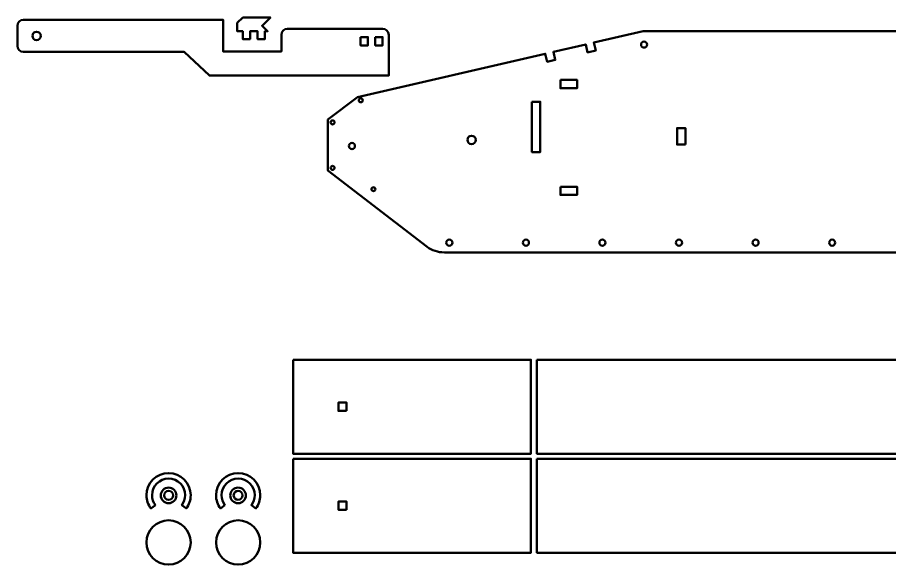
# Model space of a CAD drawing. Header units: inches. Extents: x 1117 to 1992, y -2324 to -585.
# Drawn here: x 1117.1 to 1432.4, y -1709.5 to -1511.6 of the extents above; entities that cross this region are included whole.
import ezdxf

# ---------------------------------------------------------------- set-up
doc = ezdxf.new("R2010")
doc.units = ezdxf.units.IN
doc.header["$MEASUREMENT"] = 0
doc.layers.add('Layer 1', color=7, linetype='Continuous')

# ---------------------------------------------------------------- blocks, each defined once
blk = doc.blocks.new('block 200')
at = {"layer": 'Layer 1', "color": 18, "lineweight": 50, "true_color": 0x010101}
for points in [[(1313.38, -1534.19), (1319.38, -1534.19), (1319.38, -1537.19), (1313.38, -1537.19), (1313.38, -1534.19)], [(1303.09, -1542.06), (1306.09, -1542.06), (1306.09, -1560.27), (1303.09, -1560.27), (1303.09, -1542.06)], [(1358.55, -1557.59), (1355.55, -1557.59), (1355.55, -1551.59), (1358.55, -1551.59), (1358.55, -1557.59)], [(1313.38, -1572.81), (1319.38, -1572.81), (1319.38, -1575.81), (1313.38, -1575.81), (1313.38, -1572.81)]]:
    blk.add_lwpolyline(points, dxfattribs=at)
for points, knots in [([(1229.34, -1548.46), (1229.34, -1548.46), (1229.34, -1566.97), (1229.34, -1566.97), (1229.34, -1566.97), (1265.15, -1594.61), (1265.15, -1594.61), (1266.93, -1595.85), (1269.09, -1596.58), (1271.42, -1596.58), (1271.42, -1596.58), (1527.17, -1596.58), (1527.17, -1596.58), (1527.17, -1596.58), (1534.83, -1591.62), (1534.83, -1591.62), (1534.83, -1591.62), (1540.19, -1586.26), (1540.19, -1586.26), (1540.19, -1586.26), (1531.75, -1575.34), (1531.75, -1575.34), (1531.75, -1575.34), (1525.97, -1575.36), (1525.97, -1575.36), (1525.97, -1575.36), (1525.97, -1551.27), (1525.97, -1551.27), (1525.97, -1551.27), (1550.86, -1551.27), (1550.86, -1551.27), (1552.07, -1551.27), (1553.04, -1550.29), (1553.04, -1549.08), (1553.04, -1549.08), (1553.04, -1531.54), (1553.04, -1531.54), (1553.04, -1530.33), (1552.07, -1529.35), (1550.86, -1529.35), (1550.86, -1529.35), (1524.69, -1529.35), (1524.69, -1529.35), (1524.69, -1529.35), (1518.95, -1527.12), (1518.95, -1527.12), (1518.95, -1527.12), (1517.86, -1529.9), (1517.86, -1529.9), (1517.86, -1529.9), (1515.07, -1528.82), (1515.07, -1528.82), (1515.07, -1528.82), (1516.15, -1526.03), (1516.15, -1526.03), (1516.15, -1526.03), (1504.97, -1521.67), (1504.97, -1521.67), (1504.97, -1521.67), (1503.88, -1524.46), (1503.88, -1524.46), (1503.88, -1524.46), (1501.09, -1523.37), (1501.09, -1523.37), (1501.09, -1523.37), (1502.18, -1520.58), (1502.18, -1520.58), (1502.18, -1520.58), (1491.78, -1516.53), (1491.78, -1516.53), (1491.78, -1516.53), (1343.32, -1516.53), (1343.32, -1516.53), (1343.32, -1516.53), (1325.45, -1520.66), (1325.45, -1520.66), (1325.45, -1520.66), (1326.14, -1523.57), (1326.14, -1523.57), (1326.14, -1523.57), (1323.22, -1524.25), (1323.22, -1524.25), (1323.22, -1524.25), (1322.53, -1521.33), (1322.53, -1521.33), (1322.53, -1521.33), (1310.83, -1524.03), (1310.83, -1524.03), (1310.83, -1524.03), (1311.53, -1526.95), (1311.53, -1526.95), (1311.53, -1526.95), (1308.6, -1527.63), (1308.6, -1527.63), (1308.6, -1527.63), (1307.91, -1524.71), (1307.91, -1524.71), (1307.91, -1524.71), (1240.04, -1540.38), (1240.04, -1540.38), (1240.04, -1540.38), (1229.34, -1548.46), (1229.34, -1548.46)], [0, 0, 0, 0, 1, 1, 1, 2, 2, 2, 3, 3, 3, 4, 4, 4, 5, 5, 5, 6, 6, 6, 7, 7, 7, 8, 8, 8, 9, 9, 9, 10, 10, 10, 11, 11, 11, 12, 12, 12, 13, 13, 13, 14, 14, 14, 15, 15, 15, 16, 16, 16, 17, 17, 17, 18, 18, 18, 19, 19, 19, 20, 20, 20, 21, 21, 21, 22, 22, 22, 23, 23, 23, 24, 24, 24, 25, 25, 25, 26, 26, 26, 27, 27, 27, 28, 28, 28, 29, 29, 29, 30, 30, 30, 31, 31, 31, 32, 32, 32, 33, 33, 33, 34, 34, 34, 34]), ([(1342.52, -1521.41), (1342.52, -1520.81), (1343.01, -1520.32), (1343.62, -1520.32), (1344.23, -1520.32), (1344.72, -1520.81), (1344.72, -1521.41), (1344.72, -1522.02), (1344.22, -1522.51), (1343.62, -1522.51), (1343.01, -1522.51), (1342.52, -1522.02), (1342.52, -1521.41)], [0, 0, 0, 0, 1, 1, 1, 2, 2, 2, 3, 3, 3, 4, 4, 4, 4]), ([(1279.75, -1555.89), (1279.75, -1555.06), (1280.42, -1554.39), (1281.25, -1554.39), (1282.08, -1554.39), (1282.75, -1555.06), (1282.75, -1555.89), (1282.75, -1556.72), (1282.08, -1557.39), (1281.25, -1557.39), (1280.42, -1557.39), (1279.75, -1556.72), (1279.75, -1555.89)], [0, 0, 0, 0, 1, 1, 1, 2, 2, 2, 3, 3, 3, 4, 4, 4, 4]), ([(1236.88, -1558.09), (1236.88, -1557.48), (1237.38, -1556.99), (1237.98, -1556.99), (1238.59, -1556.99), (1239.08, -1557.48), (1239.08, -1558.09), (1239.08, -1558.7), (1238.59, -1559.19), (1237.98, -1559.19), (1237.38, -1559.19), (1236.88, -1558.7), (1236.88, -1558.09)], [0, 0, 0, 0, 1, 1, 1, 2, 2, 2, 3, 3, 3, 4, 4, 4, 4]), ([(1272.11, -1593.06), (1272.11, -1592.45), (1272.61, -1591.96), (1273.21, -1591.96), (1273.82, -1591.96), (1274.31, -1592.45), (1274.31, -1593.06), (1274.31, -1593.67), (1273.82, -1594.16), (1273.21, -1594.16), (1272.6, -1594.16), (1272.11, -1593.67), (1272.11, -1593.06)], [0, 0, 0, 0, 1, 1, 1, 2, 2, 2, 3, 3, 3, 4, 4, 4, 4]), ([(1299.8, -1593.06), (1299.8, -1592.45), (1300.29, -1591.96), (1300.9, -1591.96), (1301.5, -1591.96), (1302, -1592.45), (1302, -1593.06), (1302, -1593.67), (1301.5, -1594.16), (1300.9, -1594.16), (1300.29, -1594.16), (1299.8, -1593.67), (1299.8, -1593.06)], [0, 0, 0, 0, 1, 1, 1, 2, 2, 2, 3, 3, 3, 4, 4, 4, 4]), ([(1327.48, -1593.06), (1327.48, -1592.45), (1327.97, -1591.96), (1328.58, -1591.96), (1329.19, -1591.96), (1329.68, -1592.45), (1329.68, -1593.06), (1329.68, -1593.67), (1329.19, -1594.16), (1328.58, -1594.16), (1327.97, -1594.16), (1327.48, -1593.67), (1327.48, -1593.06)], [0, 0, 0, 0, 1, 1, 1, 2, 2, 2, 3, 3, 3, 4, 4, 4, 4]), ([(1355.16, -1593.06), (1355.16, -1592.45), (1355.66, -1591.96), (1356.27, -1591.96), (1356.87, -1591.96), (1357.36, -1592.45), (1357.36, -1593.06), (1357.36, -1593.67), (1356.87, -1594.16), (1356.27, -1594.16), (1355.66, -1594.16), (1355.16, -1593.67), (1355.16, -1593.06)], [0, 0, 0, 0, 1, 1, 1, 2, 2, 2, 3, 3, 3, 4, 4, 4, 4]), ([(1382.85, -1593.06), (1382.85, -1592.45), (1383.34, -1591.96), (1383.95, -1591.96), (1384.56, -1591.96), (1385.05, -1592.45), (1385.05, -1593.06), (1385.05, -1593.67), (1384.56, -1594.16), (1383.95, -1594.16), (1383.34, -1594.16), (1382.85, -1593.67), (1382.85, -1593.06)], [0, 0, 0, 0, 1, 1, 1, 2, 2, 2, 3, 3, 3, 4, 4, 4, 4]), ([(1410.53, -1593.06), (1410.53, -1592.45), (1411.03, -1591.96), (1411.63, -1591.96), (1412.24, -1591.96), (1412.73, -1592.45), (1412.73, -1593.06), (1412.73, -1593.67), (1412.24, -1594.16), (1411.63, -1594.16), (1411.03, -1594.16), (1410.53, -1593.67), (1410.53, -1593.06)], [0, 0, 0, 0, 1, 1, 1, 2, 2, 2, 3, 3, 3, 4, 4, 4, 4])]:
    blk.add_open_spline(points, degree=3, knots=knots, dxfattribs=at)
at = {"layer": 'Layer 1', "color": 240, "lineweight": 50, "true_color": 0xec2227}
for points in [[(1241.21, -1540.85), (1241.6, -1540.85), (1241.92, -1541.17), (1241.92, -1541.56), (1241.92, -1541.95), (1241.6, -1542.27), (1241.21, -1542.27), (1240.82, -1542.27), (1240.5, -1541.95), (1240.5, -1541.56), (1240.5, -1541.17), (1240.82, -1540.85), (1241.21, -1540.85)], [(1231, -1548.84), (1231.39, -1548.84), (1231.71, -1549.16), (1231.71, -1549.55), (1231.71, -1549.94), (1231.39, -1550.26), (1231, -1550.26), (1230.61, -1550.26), (1230.29, -1549.94), (1230.29, -1549.55), (1230.29, -1549.16), (1230.61, -1548.84), (1231, -1548.84)], [(1231, -1565.29), (1231.39, -1565.29), (1231.71, -1565.61), (1231.71, -1566), (1231.71, -1566.39), (1231.39, -1566.71), (1231, -1566.71), (1230.61, -1566.71), (1230.29, -1566.39), (1230.29, -1566), (1230.29, -1565.61), (1230.61, -1565.29), (1231, -1565.29)], [(1245.78, -1573), (1246.17, -1573), (1246.49, -1573.32), (1246.49, -1573.71), (1246.49, -1574.1), (1246.17, -1574.42), (1245.78, -1574.42), (1245.39, -1574.42), (1245.07, -1574.1), (1245.07, -1573.71), (1245.07, -1573.32), (1245.39, -1573), (1245.78, -1573)]]:
    blk.add_open_spline(points, degree=3, knots=[0, 0, 0, 0, 1, 1, 1, 2, 2, 2, 3, 3, 3, 4, 4, 4, 4], dxfattribs=at)

msp = doc.modelspace()

# ---------------------------------------------------------------- linework, layer by layer
at = {"layer": 'Layer 1', "color": 18, "lineweight": 50, "true_color": 0x010101}
for points in [[(1198.53, -1511.59), (1208.53, -1511.59), (1205.53, -1514.59), (1207.53, -1516.6), (1206.53, -1516.6), (1206.53, -1519.45), (1203.87, -1519.45), (1203.87, -1516.6), (1201.2, -1516.6), (1201.2, -1519.45), (1198.53, -1519.45), (1198.53, -1516.6), (1196.53, -1516.6), (1196.53, -1513.6), (1198.53, -1511.59)], [(1241.1, -1518.71), (1243.77, -1518.71), (1243.77, -1521.71), (1241.1, -1521.71), (1241.1, -1518.71)], [(1246.43, -1518.71), (1249.1, -1518.71), (1249.1, -1521.71), (1246.43, -1521.71), (1246.43, -1518.71)], [(1216.71, -1635.38), (1216.71, -1669.38), (1302.71, -1669.38), (1302.71, -1635.38), (1216.71, -1635.38)], [(1304.91, -1635.38), (1520.91, -1635.38), (1520.91, -1669.38), (1304.91, -1669.38), (1304.91, -1635.38)], [(1236.09, -1653.88), (1233.09, -1653.88), (1233.09, -1650.88), (1236.09, -1650.88), (1236.09, -1653.88)], [(1216.71, -1671.18), (1216.71, -1705.18), (1302.71, -1705.18), (1302.71, -1671.18), (1216.71, -1671.18)], [(1304.91, -1671.18), (1520.91, -1671.18), (1520.91, -1705.18), (1304.91, -1705.18), (1304.91, -1671.18)], [(1236.09, -1689.68), (1233.09, -1689.68), (1233.09, -1686.68), (1236.09, -1686.68), (1236.09, -1689.68)]]:
    msp.add_lwpolyline(points, dxfattribs=at)
for points, knots in [([(1117.07, -1514.62), (1117.07, -1514.62), (1117.07, -1521.9), (1117.07, -1521.9), (1117.07, -1523.11), (1118.04, -1524.09), (1119.25, -1524.09), (1119.25, -1524.09), (1177.37, -1524.09), (1177.37, -1524.09), (1177.37, -1524.09), (1186.49, -1532.63), (1186.49, -1532.63), (1186.49, -1532.63), (1251.29, -1532.63), (1251.29, -1532.63), (1251.29, -1532.63), (1251.29, -1517.89), (1251.29, -1517.89), (1251.29, -1516.68), (1250.31, -1515.71), (1249.1, -1515.71), (1249.1, -1515.71), (1214.68, -1515.71), (1214.68, -1515.71), (1213.48, -1515.71), (1212.5, -1516.68), (1212.5, -1517.89), (1212.5, -1517.89), (1212.5, -1523.89), (1212.5, -1523.89), (1212.5, -1523.89), (1191.4, -1523.89), (1191.4, -1523.89), (1191.4, -1523.89), (1191.4, -1512.43), (1191.4, -1512.43), (1191.4, -1512.43), (1119.25, -1512.43), (1119.25, -1512.43), (1118.04, -1512.43), (1117.07, -1513.41), (1117.07, -1514.62)], [0, 0, 0, 0, 1, 1, 1, 2, 2, 2, 3, 3, 3, 4, 4, 4, 5, 5, 5, 6, 6, 6, 7, 7, 7, 8, 8, 8, 9, 9, 9, 10, 10, 10, 11, 11, 11, 12, 12, 12, 13, 13, 13, 14, 14, 14, 14]), ([(1122.49, -1518.26), (1122.49, -1517.43), (1123.16, -1516.76), (1123.99, -1516.76), (1124.81, -1516.76), (1125.49, -1517.43), (1125.49, -1518.26), (1125.49, -1519.09), (1124.81, -1519.76), (1123.99, -1519.76), (1123.16, -1519.76), (1122.49, -1519.09), (1122.49, -1518.26)], [0, 0, 0, 0, 1, 1, 1, 2, 2, 2, 3, 3, 3, 4, 4, 4, 4]), ([(1166.93, -1687.99), (1166.18, -1686.99), (1165.72, -1685.74), (1165.72, -1684.39), (1165.72, -1681.08), (1168.41, -1678.39), (1171.72, -1678.39), (1175.03, -1678.39), (1177.72, -1681.08), (1177.72, -1684.39), (1177.72, -1685.74), (1177.27, -1686.99), (1176.51, -1687.99), (1176.51, -1687.99), (1178.13, -1689.18), (1178.13, -1689.18), (1179.13, -1687.85), (1179.72, -1686.19), (1179.72, -1684.39), (1179.72, -1679.97), (1176.14, -1676.39), (1171.72, -1676.39), (1167.31, -1676.39), (1163.72, -1679.97), (1163.72, -1684.39), (1163.72, -1686.19), (1164.32, -1687.85), (1165.32, -1689.18), (1165.32, -1689.18), (1166.93, -1687.99), (1166.93, -1687.99)], [0, 0, 0, 0, 1, 1, 1, 2, 2, 2, 3, 3, 3, 4, 4, 4, 5, 5, 5, 6, 6, 6, 7, 7, 7, 8, 8, 8, 9, 9, 9, 10, 10, 10, 10]), ([(1192.07, -1687.99), (1191.31, -1686.99), (1190.86, -1685.74), (1190.86, -1684.39), (1190.86, -1681.08), (1193.55, -1678.39), (1196.86, -1678.39), (1200.17, -1678.39), (1202.86, -1681.08), (1202.86, -1684.39), (1202.86, -1685.74), (1202.4, -1686.99), (1201.65, -1687.99), (1201.65, -1687.99), (1203.26, -1689.18), (1203.26, -1689.18), (1204.26, -1687.85), (1204.86, -1686.19), (1204.86, -1684.39), (1204.86, -1679.97), (1201.28, -1676.39), (1196.86, -1676.39), (1192.44, -1676.39), (1188.86, -1679.97), (1188.86, -1684.39), (1188.86, -1686.19), (1189.45, -1687.85), (1190.45, -1689.18), (1190.45, -1689.18), (1192.07, -1687.99), (1192.07, -1687.99)], [0, 0, 0, 0, 1, 1, 1, 2, 2, 2, 3, 3, 3, 4, 4, 4, 5, 5, 5, 6, 6, 6, 7, 7, 7, 8, 8, 8, 9, 9, 9, 10, 10, 10, 10]), ([(1171.72, -1681.64), (1170.17, -1681.64), (1168.9, -1682.9), (1168.9, -1684.46), (1168.9, -1686.02), (1170.17, -1687.28), (1171.72, -1687.28), (1173.28, -1687.28), (1174.55, -1686.02), (1174.55, -1684.46), (1174.55, -1682.9), (1173.28, -1681.64), (1171.72, -1681.64)], [0, 0, 0, 0, 1, 1, 1, 2, 2, 2, 3, 3, 3, 4, 4, 4, 4]), ([(1171.72, -1686.08), (1170.83, -1686.08), (1170.11, -1685.35), (1170.11, -1684.46), (1170.11, -1683.57), (1170.83, -1682.84), (1171.72, -1682.84), (1172.62, -1682.84), (1173.34, -1683.57), (1173.34, -1684.46), (1173.34, -1685.35), (1172.62, -1686.08), (1171.72, -1686.08)], [0, 0, 0, 0, 1, 1, 1, 2, 2, 2, 3, 3, 3, 4, 4, 4, 4]), ([(1196.86, -1681.64), (1195.3, -1681.64), (1194.03, -1682.9), (1194.03, -1684.46), (1194.03, -1686.02), (1195.3, -1687.28), (1196.86, -1687.28), (1198.42, -1687.28), (1199.68, -1686.02), (1199.68, -1684.46), (1199.68, -1682.9), (1198.42, -1681.64), (1196.86, -1681.64)], [0, 0, 0, 0, 1, 1, 1, 2, 2, 2, 3, 3, 3, 4, 4, 4, 4]), ([(1196.86, -1686.08), (1195.96, -1686.08), (1195.24, -1685.35), (1195.24, -1684.46), (1195.24, -1683.57), (1195.96, -1682.84), (1196.86, -1682.84), (1197.75, -1682.84), (1198.47, -1683.57), (1198.47, -1684.46), (1198.47, -1685.35), (1197.75, -1686.08), (1196.86, -1686.08)], [0, 0, 0, 0, 1, 1, 1, 2, 2, 2, 3, 3, 3, 4, 4, 4, 4]), ([(1171.72, -1693.48), (1167.31, -1693.48), (1163.72, -1697.06), (1163.72, -1701.48), (1163.72, -1705.9), (1167.3, -1709.48), (1171.72, -1709.48), (1176.14, -1709.48), (1179.72, -1705.9), (1179.72, -1701.48), (1179.72, -1697.06), (1176.14, -1693.48), (1171.72, -1693.48)], [0, 0, 0, 0, 1, 1, 1, 2, 2, 2, 3, 3, 3, 4, 4, 4, 4]), ([(1196.86, -1693.48), (1192.44, -1693.48), (1188.86, -1697.06), (1188.86, -1701.48), (1188.86, -1705.9), (1192.44, -1709.48), (1196.86, -1709.48), (1201.28, -1709.48), (1204.86, -1705.9), (1204.86, -1701.48), (1204.86, -1697.06), (1201.28, -1693.48), (1196.86, -1693.48)], [0, 0, 0, 0, 1, 1, 1, 2, 2, 2, 3, 3, 3, 4, 4, 4, 4])]:
    msp.add_open_spline(points, degree=3, knots=knots, dxfattribs=at)

# ---------------------------------------------------------------- block references
at = {"layer": 'Layer 1'}
msp.add_blockref('block 200', (0, 0), dxfattribs=at)

doc.saveas('drawing.dxf')
